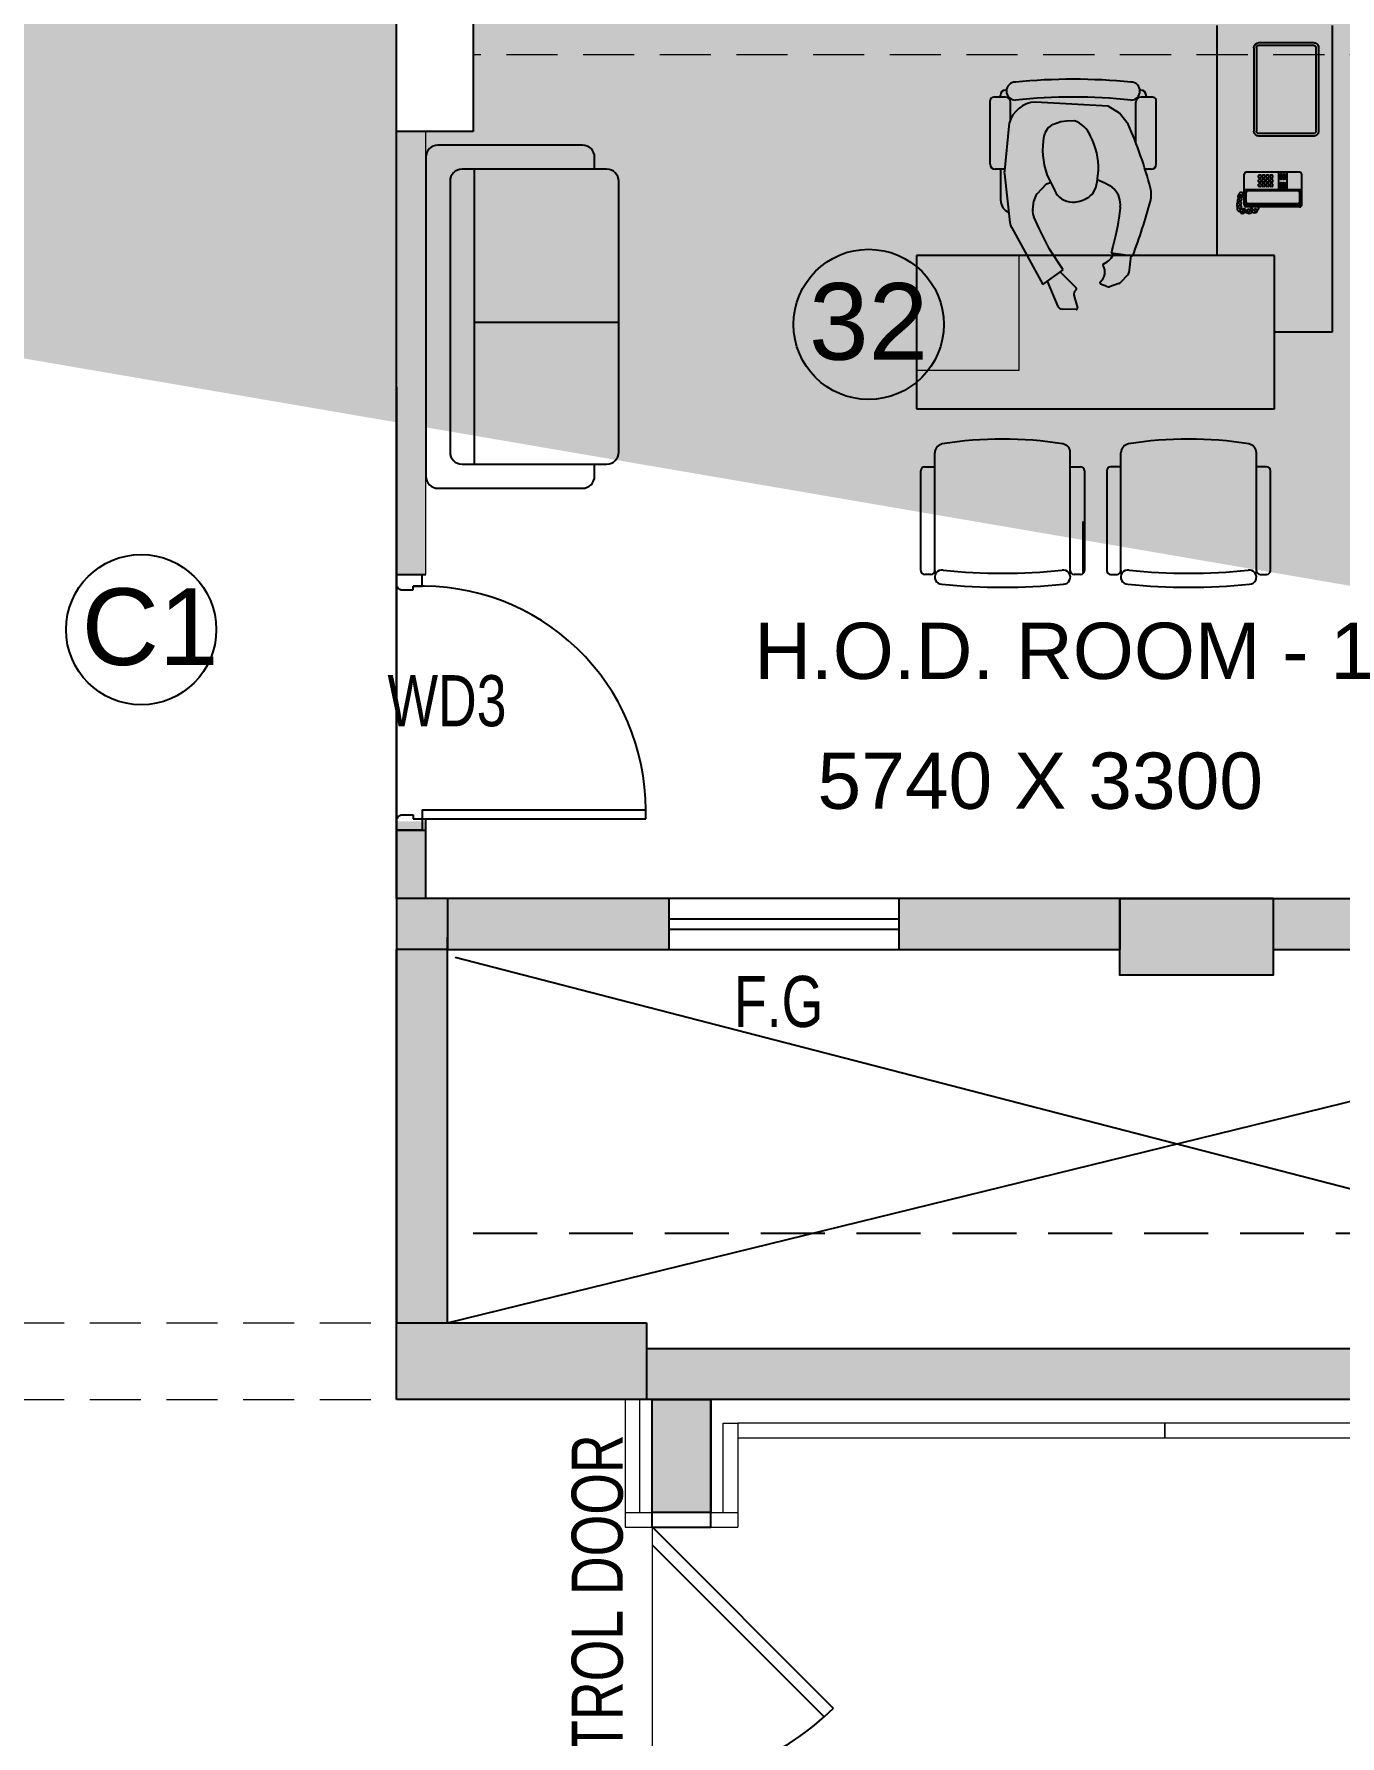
# Model space of a CAD drawing. Extents: x 11034434 to 11724204, y -4674497 to -3911811.
# Drawn here: x 11648006 to 11653115, y -4568539 to -4561881 of the extents above; entities that cross this region are included whole.
import ezdxf

# ---------------------------------------------------------------- set-up
doc = ezdxf.new("R2010")
doc.units = 0
doc.header["$MEASUREMENT"] = 0
for name, pattern in [('CENTER', [0]), ('DASHED', [0.75, 0.5, -0.25]), ('HIDDEN', [0.375, 0.25, -0.125])]:
    doc.linetypes.add(name, pattern=pattern)
doc.layers.get('0').update_dxf_attribs({"color": 251, "linetype": 'CONTINUOUS'})
doc.layers.add('0.0', color=251, linetype='CONTINUOUS', lineweight=0)
doc.layers.add('WALL PANEL', color=7, linetype='CONTINUOUS', lineweight=15)
for name, color, linetype in [('BEAM', 251, 'CONTINUOUS'), ('HATCH', 251, 'CONTINUOUS'), ('HS', 251, 'CONTINUOUS')]:
    doc.layers.add(name, color=color, linetype=linetype)
doc.styles.add('ARIAL', font='arial.ttf', dxfattribs={"width": 0.75})
doc.styles.get("Standard").update_dxf_attribs({"font": 'arial.ttf'})

# ---------------------------------------------------------------- blocks, each defined once
blk = doc.blocks.new('*U178')
at = {"layer": 'HATCH', "color": 251, "ltscale": 500}
blk.add_lwpolyline([(11053324, -3912520.4), (11053924, -3912520.4), (11053924, -3912820.4), (11053324, -3912820.4)], close=True, dxfattribs=at)

msp = doc.modelspace()

# ---------------------------------------------------------------- hatches: boundary and pattern name
at = {"ltscale": 500}
for points in [[(11649624, -4565463), (11649424, -4565463), (11649424, -4566923), (11649624, -4566923)], [(11650402.3, -4567023), (11655454, -4567023), (11655454, -4567223), (11650402.3, -4567223)]]:
    msp.add_hatch(color=256, dxfattribs=at).paths.add_polyline_path(points)
at = {"layer": 'HATCH', "ltscale": 500}
h = msp.add_hatch(color=251, dxfattribs=at)
h.dxf.hatch_style = 1
h.paths.add_polyline_path([(11633364, -4566323), (11633664, -4566323), (11633664, -4567223), (11633364, -4567223)])
h.paths.add_polyline_path([(11676774, -4570188), (11677674, -4570188), (11677674, -4570488), (11676774, -4570488)])
h.paths.add_polyline_path([(11651189, -4576253), (11651489, -4576253), (11651489, -4577153), (11651189, -4577153)])
h.paths.add_polyline_path([(11673574, -4576253), (11674174, -4576253), (11674174, -4576553), (11673574, -4576553)])
h.paths.add_polyline_path([(11629934, -4558133), (11630684, -4558133), (11630684, -4558433), (11629934, -4558433)])
h.paths.add_polyline_path([(11629934, -4561663), (11630834, -4561663), (11630834, -4561963), (11629934, -4561963)])
h.paths.add_polyline_path([(11666915.7, -4576153), (11667744, -4576153), (11667744, -4576453), (11666915.7, -4576453)])
h.paths.add_polyline_path([(11643159, -4575553), (11643459, -4575553), (11643459, -4576453), (11643159, -4576453)])
h.paths.add_polyline_path([(11636989, -4575703), (11637289, -4575703), (11637289, -4576453), (11636989, -4576453)])
h.paths.add_polyline_path([(11636664, -4576478), (11636964, -4576478), (11636964, -4577228), (11636664, -4577228)])
h.paths.add_polyline_path([(11629934, -4547263), (11630684, -4547263), (11630684, -4547563), (11629934, -4547563)])
h.paths.add_polyline_path([(11676774, -4547263), (11677674, -4547263), (11677674, -4547563), (11676774, -4547563)])
h.paths.add_polyline_path([(11629834, -4566323), (11630134, -4566323), (11630134, -4567223), (11629834, -4567223)])
h.paths.add_polyline_path([(11636664, -4575703), (11636964, -4575703), (11636964, -4576453), (11636664, -4576453)])
h.paths.add_polyline_path([(11676674, -4533533), (11676974, -4533533), (11676974, -4532554.7), (11676674, -4532554.7)])
h.paths.add_polyline_path([(11629934, -4554533), (11630684, -4554533), (11630684, -4554833), (11629934, -4554833)])
h.paths.add_polyline_path([(11658389, -4576253), (11658689, -4576253), (11658689, -4577153), (11658389, -4577153)])
h.paths.add_polyline_path([(11676774, -4527303), (11677674, -4527303), (11677674, -4527603), (11676774, -4527603)])
h.paths.add_polyline_path([(11676774, -4543663), (11677674, -4543663), (11677674, -4543963), (11676774, -4543963)])
h.paths.add_polyline_path([(11629934, -4550933), (11630684, -4550933), (11630684, -4551233), (11629934, -4551233)])
h.paths.add_polyline_path([(11661989, -4570223), (11662289, -4570223), (11662289, -4571123), (11661989, -4571123)])
h.paths.add_polyline_path([(11676774, -4550933), (11677674, -4550933), (11677674, -4551233), (11676774, -4551233)])
h.paths.add_polyline_path([(11634979, -4536533), (11635279, -4536533), (11635279, -4537133), (11634979, -4537133)])
h.paths.add_polyline_path([(11629934, -4536533), (11630834, -4536533), (11630834, -4536833), (11629934, -4536833)])
h.paths.add_polyline_path([(11676774, -4536533), (11677574, -4536533), (11677574, -4536833), (11676774, -4536833)])
h.paths.add_polyline_path([(11673574, -4565263), (11674272.9, -4565263), (11674272.9, -4565563), (11673574, -4565563)])
h.paths.add_polyline_path([(11670744, -4576153), (11671572.3, -4576153), (11671572.3, -4576453), (11670744, -4576453)])
h.paths.add_polyline_path([(11676774, -4558133), (11677674, -4558133), (11677674, -4558433), (11676774, -4558433)])
h.paths.add_polyline_path([(11634979, -4532933), (11635279, -4532933), (11635279, -4533533), (11634979, -4533533)])
h.paths.add_polyline_path([(11635304, -4532933), (11635604, -4532933), (11635604, -4533533), (11635304, -4533533)])
h.paths.add_polyline_path([(11631314, -4532633), (11631614, -4532633), (11631614, -4533533), (11631314, -4533533)])
h.paths.add_polyline_path([(11676774, -4576153), (11677674, -4576153), (11677674, -4576453), (11676774, -4576453)])
h.paths.add_polyline_path([(11649424, -4525003), (11649724, -4525003), (11649724, -4525903), (11649424, -4525903)])
h.paths.add_polyline_path([(11655454, -4525003), (11655754, -4525003), (11655754, -4525903), (11655454, -4525903)])
h.paths.add_polyline_path([(11633364, -4575703), (11633664, -4575703), (11633664, -4576453), (11633364, -4576453)])
h.paths.add_polyline_path([(11635304, -4536533), (11635604, -4536533), (11635604, -4537133), (11635304, -4537133)])
h.paths.add_polyline_path([(11646124, -4525003), (11646424, -4525003), (11646424, -4525903), (11646124, -4525903)])
h.paths.add_polyline_path([(11631314, -4526753), (11631614, -4526753), (11631614, -4527503), (11631314, -4527503)])
h.paths.add_polyline_path([(11634979, -4540133), (11635279, -4540133), (11635279, -4540733), (11634979, -4540733)])
h.paths.add_polyline_path([(11635304, -4540733), (11635604, -4540733), (11635604, -4540133), (11635304, -4540133)])
h.paths.add_polyline_path([(11633364, -4561213), (11633664, -4561213), (11633664, -4561963), (11633364, -4561963)])
h.paths.add_polyline_path([(11634979, -4526753), (11635279, -4526753), (11635279, -4527503), (11634979, -4527503)])
h.paths.add_polyline_path([(11632914, -4576478), (11633664, -4576478), (11633664, -4576778), (11632914, -4576778)])
h.paths.add_polyline_path([(11661989, -4576253), (11662289, -4576253), (11662289, -4577153), (11661989, -4577153)])
h.paths.add_polyline_path([(11633364, -4570223), (11633664, -4570223), (11633664, -4570973), (11633364, -4570973)])
h.paths.add_polyline_path([(11654789, -4576253), (11655089, -4576253), (11655089, -4577153), (11654789, -4577153)])
h.paths.add_polyline_path([(11676774, -4540133), (11677674, -4540133), (11677674, -4540433), (11676774, -4540433)])
h.paths.add_polyline_path([(11629934, -4543663), (11630684, -4543663), (11630684, -4543963), (11629934, -4543963)])
h.paths.add_polyline_path([(11670744, -4576478), (11671344, -4576478), (11671344, -4576778), (11670744, -4576778)])
h.paths.add_polyline_path([(11629659, -4576478), (11630409, -4576478), (11630409, -4576778), (11629659, -4576778)])
h.paths.add_polyline_path([(11667144, -4576478), (11667744, -4576478), (11667744, -4576778), (11667144, -4576778)])
h.paths.add_polyline_path([(11630834, -4540133), (11629934, -4540133), (11629934, -4540433), (11630834, -4540433)])
h.paths.add_polyline_path([(11643159, -4570223), (11643459, -4570223), (11643459, -4571123), (11643159, -4571123)])
h.paths.add_polyline_path([(11647589, -4576253), (11647889, -4576253), (11647889, -4577153), (11647589, -4577153)])
h.paths.add_polyline_path([(11667444, -4570223), (11667744, -4570223), (11667744, -4571123), (11667444, -4571123)])
h.paths.add_polyline_path([(11676774, -4561663), (11677674, -4561663), (11677674, -4561963), (11676774, -4561963)])
h.paths.add_polyline_path([(11676774, -4566923), (11677752.3, -4566923), (11677752.3, -4567223), (11676774, -4567223)])
h.paths.add_polyline_path([(11637734, -4526603), (11638034, -4526603), (11638034, -4527503), (11637734, -4527503)])
edge = h.paths.add_edge_path()
edge.add_line((11658239, -4526603), (11658239, -4527503))
edge.add_line((11670744, -4567223), (11671722.3, -4567223))
edge.add_line((11636664, -4561213), (11636664, -4561963))
edge.add_line((11658539, -4533533), (11658539, -4532633))
edge.add_line((11636964, -4570973), (11636964, -4570223))
edge.add_line((11636989, -4570223), (11636989, -4570973))
h.paths.add_polyline_path([(11655454, -4566923), (11656354, -4566923), (11656354, -4567223), (11655454, -4567223)], flags=17)
h.paths.add_polyline_path([(11640094, -4566323), (11640394, -4566323), (11640394, -4567223), (11640094, -4567223)], flags=17)
h.paths.add_polyline_path([(11636989, -4566473), (11637289, -4566473), (11637289, -4567223), (11636989, -4567223)], flags=17)
h.paths.add_polyline_path([(11636989, -4570223), (11637289, -4570223), (11637289, -4570973), (11636989, -4570973)], flags=17)
h.paths.add_polyline_path([(11645445.7, -4566923), (11646424, -4566923), (11646424, -4567223), (11645445.7, -4567223)], flags=17)
h.paths.add_polyline_path([(11647249.9, -4570223), (11648228.1, -4570223), (11648228.1, -4570523), (11647249.9, -4570523)], flags=17)
h.paths.add_polyline_path([(11660814, -4566923), (11661714, -4566923), (11661714, -4567223), (11660814, -4567223)], flags=17)
h.paths.add_polyline_path([(11649424, -4566923), (11650402.3, -4566923), (11650402.3, -4567223), (11649424, -4567223)], flags=17)
h.paths.add_polyline_path([(11666844, -4566923), (11667744, -4566923), (11667744, -4567223), (11666844, -4567223)], flags=17)
h.paths.add_polyline_path([(11636664, -4566473), (11636964, -4566473), (11636964, -4567223), (11636664, -4567223)], flags=17)
h.paths.add_polyline_path([(11636664, -4570223), (11636964, -4570223), (11636964, -4570973), (11636664, -4570973)], flags=17)
h.paths.add_polyline_path([(11660814, -4540133), (11661714, -4540133), (11661714, -4540433), (11660814, -4540433)], flags=17)
h.paths.add_polyline_path([(11655454, -4532933), (11655754, -4532933), (11655754, -4533533), (11655454, -4533533)], flags=16)
h.paths.add_polyline_path([(11655454, -4547263), (11656354, -4547263), (11656354, -4547563), (11655454, -4547563)], flags=17)
h.paths.add_polyline_path([(11652224, -4531073), (11652824, -4531073), (11652824, -4531373), (11652224, -4531373)], flags=17)
h.paths.add_polyline_path([(11652224, -4533233), (11652824, -4533233), (11652824, -4533533), (11652224, -4533533)], flags=16)
h.paths.add_polyline_path([(11660814, -4561663), (11661714, -4561663), (11661714, -4561963), (11660814, -4561963)], flags=17)
h.paths.add_polyline_path([(11636664, -4561213), (11636964, -4561213), (11636964, -4561963), (11636664, -4561963)], flags=17)
h.paths.add_polyline_path([(11646424, -4551233), (11645524, -4551233), (11645524, -4550933), (11646424, -4550933)], flags=17)
h.paths.add_polyline_path([(11639494, -4558133), (11640394, -4558133), (11640394, -4558433), (11639494, -4558433)], flags=17)
h.paths.add_polyline_path([(11646124, -4561363), (11646424, -4561363), (11646424, -4562263), (11646124, -4562263)], flags=17)
h.paths.add_polyline_path([(11639494, -4561663), (11640394, -4561663), (11640394, -4561963), (11639494, -4561963)], flags=17)
h.paths.add_polyline_path([(11655454, -4558133), (11656354, -4558133), (11656354, -4558433), (11655454, -4558433)], flags=17)
h.paths.add_polyline_path([(11636989, -4561213), (11637289, -4561213), (11637289, -4561963), (11636989, -4561963)], flags=17)
h.paths.add_polyline_path([(11639494, -4554533), (11640394, -4554533), (11640394, -4554833), (11639494, -4554833)], flags=17)
h.paths.add_polyline_path([(11660814, -4543663), (11661714, -4543663), (11661714, -4543963), (11660814, -4543963)], flags=17)
h.paths.add_polyline_path([(11660814, -4554533), (11661714, -4554533), (11661714, -4554833), (11660814, -4554833)], flags=17)
h.paths.add_polyline_path([(11660814, -4550933), (11661714, -4550933), (11661714, -4551233), (11660814, -4551233)], flags=17)
h.paths.add_polyline_path([(11664314, -4565263), (11664914, -4565263), (11664914, -4565563), (11664314, -4565563)], flags=17)
h.paths.add_polyline_path([(11670744, -4547263), (11671644, -4547263), (11671644, -4547563), (11670744, -4547563)], flags=17)
h.paths.add_polyline_path([(11666844, -4547263), (11667744, -4547263), (11667744, -4547563), (11666844, -4547563)], flags=17)
h.paths.add_polyline_path([(11649424, -4554233), (11649724, -4554233), (11649724, -4555133), (11649424, -4555133)], flags=17)
h.paths.add_polyline_path([(11655454, -4554533), (11656354, -4554533), (11656354, -4554833), (11655454, -4554833)], flags=17)
h.paths.add_polyline_path([(11670744, -4566923), (11671722.3, -4566923), (11671722.3, -4567223), (11670744, -4567223)], flags=17)
h.paths.add_polyline_path([(11646124, -4554233), (11646424, -4554233), (11646424, -4555133), (11646124, -4555133)], flags=17)
h.paths.add_polyline_path([(11667444, -4554233), (11667744, -4554233), (11667744, -4555133), (11667444, -4555133)], flags=17)
h.paths.add_polyline_path([(11649424, -4547263), (11650324, -4547263), (11650324, -4547563), (11649424, -4547563)], flags=17)
h.paths.add_polyline_path([(11662541.5, -4533233), (11663441.5, -4533233), (11663441.5, -4533533), (11662541.5, -4533533)], flags=17)
h.paths.add_polyline_path([(11666844, -4533233), (11667744, -4533233), (11667744, -4533533), (11666844, -4533533)], flags=17)
h.paths.add_polyline_path([(11670744, -4533233), (11671644, -4533233), (11671644, -4533533), (11670744, -4533533)], flags=17)
h.paths.add_polyline_path([(11655454, -4550933), (11656354, -4550933), (11656354, -4551233), (11655454, -4551233)], flags=17)
h.paths.add_polyline_path([(11649424, -4550933), (11650324, -4550933), (11650324, -4551233), (11649424, -4551233)], flags=17)
h.paths.add_polyline_path([(11642994, -4565263), (11643594, -4565263), (11643594, -4565563), (11642994, -4565563)], flags=17)
h.paths.add_polyline_path([(11655454, -4540133), (11656354, -4540133), (11656354, -4540433), (11655454, -4540433)], flags=17)
h.paths.add_polyline_path([(11639494, -4550933), (11640394, -4550933), (11640394, -4551233), (11639494, -4551233)], flags=17)
h.paths.add_polyline_path([(11670744, -4550933), (11671644, -4550933), (11671644, -4551233), (11670744, -4551233)], flags=17)
h.paths.add_polyline_path([(11666844, -4550933), (11667744, -4550933), (11667744, -4551233), (11666844, -4551233)], flags=17)
h.paths.add_polyline_path([(11670744, -4554233), (11671044, -4554233), (11671044, -4555133), (11670744, -4555133)], flags=17)
h.paths.add_polyline_path([(11649424, -4557833), (11649724, -4557833), (11649724, -4558733), (11649424, -4558733)], flags=17)
h.paths.add_polyline_path([(11670744, -4561363), (11671044, -4561363), (11671044, -4562263), (11670744, -4562263)], flags=17)
h.paths.add_polyline_path([(11655454, -4543663), (11656354, -4543663), (11656354, -4543963), (11655454, -4543963)], flags=17)
h.paths.add_polyline_path([(11667444, -4543363), (11667744, -4543363), (11667744, -4544263), (11667444, -4544263)], flags=17)
h.paths.add_polyline_path([(11670744, -4543363), (11671044, -4543363), (11671044, -4544263), (11670744, -4544263)], flags=17)
h.paths.add_polyline_path([(11645524, -4547263), (11646424, -4547263), (11646424, -4547563), (11645524, -4547563)], flags=17)
h.paths.add_polyline_path([(11660618.7, -4547262.8), (11661714, -4547263), (11661714, -4547563), (11660618.7, -4547562.8)], flags=17)
h.paths.add_polyline_path([(11639494, -4547263), (11640394, -4547263), (11640394, -4547563), (11639494, -4547563)], flags=17)
h.paths.add_polyline_path([(11654449.9, -4570223), (11655428.1, -4570223), (11655428.1, -4570523), (11654449.9, -4570523)], flags=17)
h.paths.add_polyline_path([(11646124, -4557833), (11646424, -4557833), (11646424, -4558733), (11646124, -4558733)], flags=17)
h.paths.add_polyline_path([(11641979, -4527503), (11642279, -4527503), (11642279, -4526703), (11641979, -4526703)], flags=17)
h.paths.add_polyline_path([(11670744, -4539833), (11671044, -4539833), (11671044, -4540733), (11670744, -4540733)], flags=17)
h.paths.add_polyline_path([(11646124, -4530473), (11646424, -4530473), (11646424, -4531373), (11646124, -4531373)], flags=17)
h.paths.add_polyline_path([(11660814, -4536533), (11661714, -4536533), (11661714, -4536833), (11660814, -4536833)], flags=17)
h.paths.add_polyline_path([(11655454, -4530473), (11655754, -4530473), (11655754, -4531373), (11655454, -4531373)], flags=17)
h.paths.add_polyline_path([(11641979, -4532633), (11642279, -4532633), (11642279, -4533533), (11641979, -4533533)], flags=17)
h.paths.add_polyline_path([(11658239, -4532633), (11658539, -4532633), (11658539, -4533533), (11658239, -4533533)], flags=16)
h.paths.add_polyline_path([(11639494, -4536533), (11640394, -4536533), (11640394, -4536833), (11639494, -4536833)], flags=17)
h.paths.add_polyline_path([(11649424, -4536533), (11650069, -4536533), (11650069, -4536833), (11649424, -4536833)], flags=17)
h.paths.add_polyline_path([(11637734, -4532633), (11638034, -4532633), (11638034, -4533533), (11637734, -4533533)], flags=17)
h.paths.add_polyline_path([(11667444, -4526603), (11667744, -4526603), (11667744, -4527503), (11667444, -4527503)], flags=17)
h.paths.add_polyline_path([(11646124, -4532633), (11646424, -4532633), (11646424, -4533533), (11646124, -4533533)], flags=17)
h.paths.add_polyline_path([(11662841.5, -4526603), (11663141.5, -4526603), (11663141.5, -4527503), (11662841.5, -4527503)], flags=17)
h.paths.add_polyline_path([(11670744, -4536533), (11671644, -4536533), (11671644, -4536833), (11670744, -4536833)], flags=17)
h.paths.add_polyline_path([(11646124, -4543363), (11646424, -4543363), (11646424, -4544263), (11646124, -4544263)], flags=17)
h.paths.add_polyline_path([(11639494, -4540133), (11640394, -4540133), (11640394, -4540433), (11639494, -4540433)], flags=17)
h.paths.add_polyline_path([(11658239, -4526603), (11658539, -4526603), (11658539, -4527503), (11658239, -4527503)], flags=17)
h.paths.add_polyline_path([(11666844, -4536533), (11667744, -4536533), (11667744, -4536833), (11666844, -4536833)], flags=17)
h.paths.add_polyline_path([(11670744, -4526603), (11671044, -4526603), (11671044, -4527503), (11670744, -4527503)], flags=17)
h.paths.add_polyline_path([(11658049.9, -4570223), (11659028.1, -4570223), (11659028.1, -4570523), (11658049.9, -4570523)], flags=17)
h.paths.add_polyline_path([(11655454, -4536533), (11656354, -4536533), (11656354, -4536833), (11655454, -4536833)], flags=17)
h.paths.add_polyline_path([(11655454, -4561663), (11656354, -4561663), (11656354, -4561963), (11655454, -4561963)], flags=17)
h.paths.add_polyline_path([(11649424, -4539833), (11649724, -4539833), (11649724, -4540733), (11649424, -4540733)], flags=17)
h.paths.add_polyline_path([(11660814, -4558133), (11661714, -4558133), (11661714, -4558433), (11660814, -4558433)], flags=17)
h.paths.add_polyline_path([(11646124, -4540733), (11646424, -4540733), (11646424, -4539835.4), (11646124, -4539835.4)], flags=17)
h.paths.add_polyline_path([(11667444, -4557833), (11667744, -4557833), (11667744, -4558733), (11667444, -4558733)], flags=17)
h.paths.add_polyline_path([(11649424, -4561363), (11649724, -4561363), (11649724, -4562263), (11649424, -4562263)], flags=17)
h.paths.add_polyline_path([(11670744, -4557833), (11671044, -4557833), (11671044, -4558733), (11670744, -4558733)], flags=17)
h.paths.add_polyline_path([(11645445.7, -4536533), (11646424, -4536533), (11646424, -4536833), (11645445.7, -4536833)], flags=17)
h.paths.add_polyline_path([(11667444, -4561363), (11667744, -4561363), (11667744, -4562263), (11667444, -4562263)], flags=17)
h.paths.add_polyline_path([(11649424, -4543363), (11649724, -4543363), (11649724, -4544263), (11649424, -4544263)], flags=17)
h.paths.add_polyline_path([(11639494, -4543663), (11640394, -4543663), (11640394, -4543963), (11639494, -4543963)], flags=17)
h.paths.add_polyline_path([(11667444, -4539833), (11667744, -4539833), (11667744, -4540733), (11667444, -4540733)], flags=17)
h.paths.add_polyline_path([(11671044, -4570280.2), (11670744, -4570280.2), (11670744, -4571201.3), (11671044, -4571201.3)])
h = msp.add_hatch(color=251, dxfattribs=at)
h.dxf.hatch_style = 1
h.paths.add_polyline_path([(11652254, -4565263), (11652854, -4565263), (11652854, -4565563), (11652254, -4565563)])
at = {"layer": 'HS', "lineweight": -3, "ltscale": 500}
h = msp.add_hatch(color=256, dxfattribs=at)
h.dxf.hatch_style = 1
h.paths.add_polyline_path([(11649424, -4561996.1), (11649424, -4563694.1), (11649539, -4563703.9), (11649424, -4563694.1)])
h.paths.add_polyline_path([(11649424, -4563996.1), (11649424, -4562263), (11649539, -4562263), (11649539, -4563996.1)])
h = msp.add_hatch(color=256, dxfattribs=at)
h.dxf.hatch_style = 1
h.paths.add_polyline_path([(11649424, -4563263), (11649424, -4564960.9), (11649539, -4564970.8), (11649424, -4564960.9)])
h.paths.add_polyline_path([(11649424, -4565263), (11649424, -4564960.9), (11649539, -4564960.9), (11649539, -4565263)])
h = msp.add_hatch(color=256, dxfattribs=at)
h.dxf.hatch_style = 1
h.paths.add_polyline_path([(11649424, -4565463), (11649624, -4565463), (11649624, -4565263), (11649424, -4565263)])
h = msp.add_hatch(color=256, dxfattribs=at)
h.dxf.hatch_style = 1
h.paths.add_polyline_path([(11651389, -4565463), (11652254, -4565463), (11652254, -4565263), (11651389, -4565263)])
h.paths.add_polyline_path([(11650489, -4565263), (11649624, -4565263), (11649624, -4565463), (11650489, -4565463)])
h = msp.add_hatch(color=256, dxfattribs=at)
h.dxf.hatch_style = 1
h.paths.add_polyline_path([(11653754, -4565463.1), (11653754, -4565263.1), (11652854, -4565263.1), (11652854, -4565463.1)])
at = {"layer": 'HS', "linetype": 'CENTER', "ltscale": 500, "true_color": 0x636466}
h = msp.add_hatch(dxfattribs=at)
h.set_pattern_fill('ANSI31', color=251, scale=10)
h.set_pattern_definition([(45, (11649584.3326, -4576357.0299), (-0.88388348, 0.88388348), [])])
h.paths.add_polyline_path([(11651189, -4576253), (11650503, -4576253, -0.135626), (11650476.5, -4576253), (11649058, -4576253), (11649058, -4576453), (11651189, -4576453)])
h.paths.add_polyline_path([(11648158, -4576253), (11647889, -4576253), (11647889, -4576453), (11648158, -4576453)])
h.paths.add_polyline_path([(11651758, -4576253), (11651489, -4576253), (11651489, -4576453), (11651758, -4576453)])
h.paths.add_polyline_path([(11654789, -4576253), (11654734.8, -4576253), (11654734.8, -4576353.3), (11653786.7, -4576352.7), (11653786.8, -4576253), (11653703.4, -4576253), (11653703.4, -4576353), (11652755.3, -4576353), (11652755.4, -4576253), (11652658, -4576253), (11652658, -4576453), (11654789, -4576453)])
h.paths.add_polyline_path([(11655358, -4576253), (11655089, -4576253), (11655089, -4576453), (11655358, -4576453)])
h.paths.add_polyline_path([(11658389, -4576253), (11657739, -4576253, -0.135626), (11657712.5, -4576253), (11657300.1, -4576253, -0.135626), (11657273.5, -4576253), (11656258, -4576253), (11656258, -4576453), (11658389, -4576453)])
h.paths.add_polyline_path([(11660873.5, -4576253), (11659930, -4576253, -0.135626), (11659903.5, -4576253), (11658689, -4576253), (11658689, -4576453), (11660873.5, -4576453)])
h.paths.add_polyline_path([(11661989, -4576253), (11661773.5, -4576253), (11661773.5, -4576453), (11661989, -4576453)])
h.paths.add_polyline_path([(11637679.9, -4567158), (11637664.9, -4567158), (11637664.9, -4567123), (11637619.9, -4567123), (11637289, -4567123), (11637289, -4567223), (11637619.9, -4567223), (11637664.9, -4567223), (11637664.9, -4567220.5, 0.414214), (11637677.4, -4567208)])
h = msp.add_hatch(color=251, dxfattribs=at)
h.dxf.hatch_style = 1
h.paths.add_polyline_path([(11650654, -4567223), (11650424, -4567223), (11650424, -4567665.8), (11650654, -4567665.8)])
h.paths.add_polyline_path([(11650424, -4570223), (11650654, -4570223), (11650654, -4569780.2), (11650424, -4569780.2)])

# ---------------------------------------------------------------- linework, layer by layer
at = {"lineweight": 25, "ltscale": 500}
for p, q in [((11649424, -4565263), (11649424, -4561363)), ((11649724, -4561363), (11649724, -4562263)), ((11649724, -4562263), (11649424, -4562263)), ((11650489, -4565263), (11650489, -4565463)), ((11652854, -4565263), (11650939, -4565263)), ((11651389, -4565263), (11651389, -4565463)), ((11652254, -4565563), (11652254, -4565263)), ((11652854, -4565263), (11652854, -4565563)), ((11649624, -4566923), (11649624, -4565414.7)), ((11649624, -4565463), (11649424, -4565463)), ((11649424, -4567223), (11649424, -4565463)), ((11652854, -4565563), (11652254, -4565563)), ((11650189, -4565631.4), (11650189, -4565632.1)), ((11649424, -4566923), (11650402.3, -4566923)), ((11650402.3, -4566923), (11650402.3, -4567223)), ((11650402.3, -4567023), (11655454, -4567023)), ((11655454, -4567223), (11649424, -4567223))]:
    msp.add_line(p, q, dxfattribs=at)
at = {"lineweight": 25}
for p, q in [((11652633.9, -4562748), (11652633.9, -4561848)), ((11653083.9, -4561848), (11653083.9, -4563048)), ((11652778.1, -4561934.9), (11652778.1, -4562260.9)), ((11652788.1, -4561934.9), (11652788.1, -4562260.9)), ((11652798.1, -4561914.9), (11653011.1, -4561914.9)), ((11652798.1, -4561924.9), (11653011.1, -4561924.9)), ((11653021.1, -4561934.9), (11653021.1, -4562260.9)), ((11653031.1, -4561934.9), (11653031.1, -4562260.9)), ((11651746.3, -4562390.6), (11651746.3, -4562142)), ((11651806.4, -4562128.4), (11651759.9, -4562128.4)), ((11651786.3, -4562128.4), (11651786.3, -4562121)), ((11651810.2, -4562100.5), (11651806.8, -4562100.5)), ((11651826.3, -4562215.7), (11651826.3, -4562148.3)), ((11652207.5, -4562163.1), (11651923.3, -4562147.6)), ((11652252.2, -4562191.2), (11652207.5, -4562163.1)), ((11652316.3, -4562306), (11652316.3, -4562148.3)), ((11652335.7, -4562100.5), (11652332.3, -4562100.5)), ((11652382.6, -4562128.4), (11652336.1, -4562128.4)), ((11652356.3, -4562128.4), (11652356.3, -4562121)), ((11652396.3, -4562390.6), (11652396.3, -4562142)), ((11651821.4, -4562230), (11651820, -4562241.3)), ((11652023.1, -4562225.3), (11651993.6, -4562234.7)), ((11652044.8, -4562221.7), (11652023.1, -4562225.3)), ((11652075.8, -4562221), (11652044.8, -4562221.7)), ((11652286.2, -4562234.5), (11652252.2, -4562191.2)), ((11651820, -4562241.3), (11651801.9, -4562417)), ((11653011.1, -4562270.9), (11652798.1, -4562270.9)), ((11653011.1, -4562280.9), (11652798.1, -4562280.9)), ((11651802.6, -4562410.6), (11651766.3, -4562410.6)), ((11651788.1, -4562533.3), (11651788.1, -4562410.6)), ((11651802, -4562427.9), (11651824, -4562619)), ((11651968.5, -4562430.3), (11651997.6, -4562492.4)), ((11652164.4, -4562459.8), (11652170.1, -4562414.4)), ((11652376.3, -4562410.6), (11652352.7, -4562410.6)), ((11652740.3, -4562548.1), (11652740.3, -4562429.4)), ((11652957.3, -4562422.4), (11652748.3, -4562422.4)), ((11652875.3, -4562490.4), (11652875.3, -4562422.4)), ((11652882.3, -4562447.4), (11652882.3, -4562431.4)), ((11652884.3, -4562429.4), (11652887.3, -4562429.4)), ((11652889.3, -4562431.4), (11652889.3, -4562447.4)), ((11652893.8, -4562447.4), (11652893.8, -4562431.4)), ((11652895.8, -4562429.4), (11652898.8, -4562429.4)), ((11652900.8, -4562431.4), (11652900.8, -4562447.4)), ((11652907.8, -4562490.4), (11652907.8, -4562422.4)), ((11652965.3, -4562550.4), (11652965.3, -4562429.4)), ((11651930.4, -4562506.8), (11651966.3, -4562467.8)), ((11651966.3, -4562467.8), (11651983, -4562462.4)), ((11652149.2, -4562502.4), (11652159.3, -4562482.9)), ((11652159.3, -4562482.9), (11652164.4, -4562459.8)), ((11652165.6, -4562450), (11652195.6, -4562463.5)), ((11652195.6, -4562463.5), (11652215.1, -4562473.6)), ((11652215.1, -4562473.6), (11652231, -4562488.7)), ((11652965.3, -4562490.4), (11652740.3, -4562490.4)), ((11652743.3, -4562550.4), (11652743.3, -4562490.4)), ((11652753.3, -4562495.5), (11652753.3, -4562490.4)), ((11652950.8, -4562495.4), (11652754.8, -4562495.4)), ((11652796.3, -4562442.4), (11652796.3, -4562434.4)), ((11652796.3, -4562459.4), (11652796.3, -4562451.4)), ((11652796.3, -4562476.4), (11652796.3, -4562468.4)), ((11652798.3, -4562432.4), (11652804.3, -4562432.4)), ((11652804.3, -4562444.4), (11652798.3, -4562444.4)), ((11652798.3, -4562449.4), (11652804.3, -4562449.4)), ((11652804.3, -4562461.4), (11652798.3, -4562461.4)), ((11652798.3, -4562466.4), (11652804.3, -4562466.4)), ((11652804.3, -4562478.4), (11652798.3, -4562478.4)), ((11652806.3, -4562434.4), (11652806.3, -4562442.4)), ((11652806.3, -4562451.4), (11652806.3, -4562459.4)), ((11652806.3, -4562468.4), (11652806.3, -4562476.4)), ((11652811.3, -4562442.4), (11652811.3, -4562434.4)), ((11652811.3, -4562459.4), (11652811.3, -4562451.4)), ((11652811.3, -4562476.4), (11652811.3, -4562468.4)), ((11652813.3, -4562432.4), (11652819.3, -4562432.4)), ((11652819.3, -4562444.4), (11652813.3, -4562444.4)), ((11652813.3, -4562449.4), (11652819.3, -4562449.4)), ((11652819.3, -4562461.4), (11652813.3, -4562461.4)), ((11652813.3, -4562466.4), (11652819.3, -4562466.4)), ((11652819.3, -4562478.4), (11652813.3, -4562478.4)), ((11652821.3, -4562434.4), (11652821.3, -4562442.4)), ((11652821.3, -4562451.4), (11652821.3, -4562459.4)), ((11652821.3, -4562468.4), (11652821.3, -4562476.4)), ((11652826.3, -4562442.4), (11652826.3, -4562434.4)), ((11652826.3, -4562459.4), (11652826.3, -4562451.4)), ((11652826.3, -4562476.4), (11652826.3, -4562468.4)), ((11652828.3, -4562432.4), (11652834.3, -4562432.4)), ((11652834.3, -4562444.4), (11652828.3, -4562444.4)), ((11652828.3, -4562449.4), (11652834.3, -4562449.4)), ((11652834.3, -4562461.4), (11652828.3, -4562461.4)), ((11652828.3, -4562466.4), (11652834.3, -4562466.4)), ((11652834.3, -4562478.4), (11652828.3, -4562478.4)), ((11652836.3, -4562434.4), (11652836.3, -4562442.4)), ((11652836.3, -4562451.4), (11652836.3, -4562459.4)), ((11652836.3, -4562468.4), (11652836.3, -4562476.4)), ((11652841.3, -4562442.4), (11652841.3, -4562434.4)), ((11652841.3, -4562459.4), (11652841.3, -4562451.4)), ((11652841.3, -4562476.4), (11652841.3, -4562468.4)), ((11652843.3, -4562432.4), (11652849.3, -4562432.4)), ((11652849.3, -4562444.4), (11652843.3, -4562444.4)), ((11652843.3, -4562449.4), (11652849.3, -4562449.4)), ((11652849.3, -4562461.4), (11652843.3, -4562461.4)), ((11652843.3, -4562466.4), (11652849.3, -4562466.4)), ((11652849.3, -4562478.4), (11652843.3, -4562478.4)), ((11652851.3, -4562434.4), (11652851.3, -4562442.4)), ((11652851.3, -4562451.4), (11652851.3, -4562459.4)), ((11652851.3, -4562468.4), (11652851.3, -4562476.4)), ((11652882.3, -4562481.4), (11652882.3, -4562465.4)), ((11652887.3, -4562449.4), (11652884.3, -4562449.4)), ((11652884.3, -4562463.4), (11652887.3, -4562463.4)), ((11652887.3, -4562483.4), (11652884.3, -4562483.4)), ((11652889.3, -4562465.4), (11652889.3, -4562481.4)), ((11652893.8, -4562481.4), (11652893.8, -4562465.4)), ((11652898.8, -4562449.4), (11652895.8, -4562449.4)), ((11652895.8, -4562463.4), (11652898.8, -4562463.4)), ((11652898.8, -4562483.4), (11652895.8, -4562483.4)), ((11652900.8, -4562465.4), (11652900.8, -4562481.4)), ((11652952.3, -4562495.5), (11652952.3, -4562490.4)), ((11652962.3, -4562550.4), (11652962.3, -4562490.4)), ((11651912.9, -4562569), (11651917.7, -4562533.9)), ((11652254.5, -4562561.3), (11652250.9, -4562593.1)), ((11652254.8, -4562559), (11652254.5, -4562561.3)), ((11652965.3, -4562550.4), (11652740.3, -4562550.4)), ((11652747.8, -4562538.4), (11652747.8, -4562502.4)), ((11652957.3, -4562557.4), (11652748.3, -4562557.4)), ((11652753.3, -4562550.4), (11652753.3, -4562545.2)), ((11652950.8, -4562545.4), (11652754.8, -4562545.4)), ((11652952.3, -4562550.4), (11652952.3, -4562545.2)), ((11652957.8, -4562538.4), (11652957.8, -4562502.4)), ((11651939.2, -4562645.3), (11651916.9, -4562596.4)), ((11652250.9, -4562593.1), (11652244.4, -4562634.2)), ((11651829.9, -4562637.4), (11651953, -4562861.1)), ((11651978.9, -4562723.2), (11651939.2, -4562645.3)), ((11652237.2, -4562671), (11652226.4, -4562712.9)), ((11652244.4, -4562634.2), (11652237.2, -4562671)), ((11652858.9, -4562748), (11651458.9, -4562748)), ((11651458.9, -4562748), (11651458.9, -4563348)), ((11652032.4, -4562803.3), (11651978.9, -4562723.2)), ((11652226.4, -4562712.9), (11652220, -4562737.6)), ((11652220, -4562737.6), (11652304.2, -4562748.9)), ((11652297.3, -4562748.1), (11652289.2, -4562815.1)), ((11652858.9, -4563348), (11652858.9, -4562748)), ((11651953, -4562861.1), (11652032.4, -4562803.3)), ((11652020.8, -4562812.1), (11652082.4, -4562874.8)), ((11652285, -4562823.9), (11652255, -4562854.1)), ((11652012.5, -4562947.1), (11651971.1, -4562848.2)), ((11652081.9, -4562883.3), (11652080.2, -4562884.7)), ((11652203, -4562869.5), (11652178.7, -4562859.4)), ((11652249.2, -4562857.8), (11652213.5, -4562869.8)), ((11652082.7, -4562959.7), (11652027.9, -4562957.7)), ((11652074.3, -4562903), (11652088.5, -4562952.3)), ((11653083.9, -4563048), (11652858.9, -4563048)), ((11649424, -4563263), (11649424, -4566923)), ((11651458.9, -4563348), (11652858.9, -4563348)), ((11651529.9, -4563980.3), (11651529.9, -4563519.6)), ((11652059.9, -4563980.3), (11652059.9, -4563519.6)), ((11652257.8, -4563980.3), (11652257.8, -4563519.6)), ((11652787.8, -4563980.3), (11652787.8, -4563519.6)), ((11651474.9, -4563980.3), (11651474.9, -4563589.7)), ((11651489.9, -4563574.7), (11651529.9, -4563574.7)), ((11652059.9, -4563574.7), (11652099.9, -4563574.7)), ((11652114.9, -4563589.7), (11652114.9, -4563980.3)), ((11652202.8, -4563589.7), (11652202.8, -4563980.3)), ((11652257.8, -4563574.7), (11652217.8, -4563574.7)), ((11652827.8, -4563574.7), (11652787.8, -4563574.7)), ((11652842.8, -4563980.3), (11652842.8, -4563589.7)), ((11652108.6, -4563787.9), (11652108.6, -4563987.9)), ((11649424, -4563996.1), (11649539, -4563996.1)), ((11649524, -4564041.1), (11649524, -4563996.1)), ((11651514.9, -4563995.3), (11651489.9, -4563995.3)), ((11652099.9, -4563995.3), (11652074.9, -4563995.3)), ((11652217.8, -4563995.3), (11652242.8, -4563995.3)), ((11652802.8, -4563995.3), (11652827.8, -4563995.3)), ((11649424, -4564041.1), (11649426.5, -4564041.1)), ((11649439, -4564056.1), (11649439, -4564053.6)), ((11649439, -4564056.1), (11649489, -4564056.1)), ((11649489, -4564056.1), (11649489, -4564041.1)), ((11649489, -4564041.1), (11649524, -4564041.1)), ((11649424, -4564951.1), (11649426.5, -4564951.1)), ((11649439, -4564936.1), (11649439, -4564938.6)), ((11649439, -4564936.1), (11649489, -4564936.1)), ((11649489, -4564936.1), (11649489, -4564951.1)), ((11649489, -4564951.1), (11650399, -4564951.1)), ((11649524, -4564916.1), (11650399, -4564916.1)), ((11649524, -4564916.1), (11649524, -4564996.1)), ((11649539, -4565263), (11649539, -4564951.1)), ((11650399, -4564951.1), (11650399, -4564916.1)), ((11649424, -4564996.1), (11649539, -4564996.1)), ((11649524, -4564996.1), (11649424, -4564996.1)), ((11652254, -4565263), (11649424, -4565263)), ((11649624, -4565263), (11649624, -4565463)), ((11652254, -4565263), (11652254, -4565463)), ((11652854, -4565263), (11655454, -4565263)), ((11649624, -4565463), (11652254, -4565463)), ((11649624, -4566923), (11655454, -4565493)), ((11649654, -4565493), (11655454, -4566993)), ((11652854, -4565463), (11655454, -4565463)), ((11650424, -4567723), (11650424, -4567223)), ((11650654, -4567723), (11650654, -4567223)), ((11650424, -4567723), (11650654, -4567723)), ((11650425.8, -4567723), (11651132.9, -4568430.1)), ((11650424.9, -4567792.8), (11651096.6, -4568464.6))]:
    msp.add_line(p, q, dxfattribs=at)
for p, q in [((11649539, -4562363), (11649539, -4563611.3)), ((11650151.8, -4562315.9), (11649586.1, -4562315.9)), ((11650198.9, -4562410.1), (11650198.9, -4562363)), ((11650246.1, -4562410.1), (11649680.4, -4562410.1)), ((11649727.6, -4562410.1), (11649727.6, -4563564.2)), ((11649633.3, -4562457.3), (11649633.3, -4563517)), ((11650293.2, -4563517), (11650293.2, -4562457.3)), ((11649727.6, -4563009.1), (11650293.2, -4563009.1)), ((11649680.4, -4563564.2), (11650246.1, -4563564.2)), ((11650198.9, -4563611.3), (11650198.9, -4563564.2)), ((11649586.1, -4563658.5), (11650151.8, -4563658.5))]:
    msp.add_line(p, q)
at = {"lineweight": 25, "ltscale": 2}
for p, q in [((11650489, -4565343), (11651389, -4565343)), ((11650489, -4565383), (11651389, -4565383))]:
    msp.add_line(p, q, dxfattribs=at)
at = {"linetype": 'DASHED', "lineweight": 25, "ltscale": 500}
msp.add_line((11649724, -4566573), (11655004, -4566573), dxfattribs=at)
at = {"color": 251, "linetype": 'CENTER', "ltscale": 500}
for p, q in [((11650424, -4567223), (11650654, -4567223)), ((11650424, -4567665.8), (11650424, -4567223)), ((11650654, -4567223), (11650654, -4567665.8))]:
    msp.add_line(p, q, dxfattribs=at)
at = {"color": 5, "linetype": 'CENTER', "ltscale": 500}
msp.add_line((11650654, -4567665.8), (11650424, -4567665.8), dxfattribs=at)
at = {"lineweight": -3, "ltscale": 500}
for centre in [(11651271, -4563017.3), (11648425.2, -4564211.5)]:
    msp.add_circle(centre, 293.8, dxfattribs=at)
for centre, radius, start, end in [((11651845.1, -4562104.5), 35.2, 90, 270), ((11652071.3, -4564395.6), 2337.2, 84.44787, 95.55213), ((11652297.4, -4562104.5), 35.2, 270, 90), ((11651759.9, -4562142), 13.7, 90, 180), ((11651806.8, -4562121), 20.5, 90, 180), ((11651806.4, -4562148.3), 19.9, 0, 90), ((11651928.4, -4562258.1), 110.6, 92.67494, 165.29345), ((11652071.3, -4564395.8), 2267.5, 84.2765, 95.7235), ((11652336.1, -4562148.3), 19.9, 90, 180), ((11652335.7, -4562121), 20.5, 0, 90), ((11652382.6, -4562142), 13.7, 0, 90), ((11652040.7, -4562321.5), 106.5, 22.02995, 70.72241), ((11652231.1, -4562334.7), 279.5, 168.91665, 200.01102), ((11652020, -4562293.5), 64.5, 114.23861, 168.74838), ((11651900, -4562407.7), 270.6, 358.60225, 27.79309), ((11650893.9, -4562861.2), 1526.8, 14.29232, 24.23439), ((11649586.1, -4562363), 47.1, 90, 180), ((11650151.8, -4562363), 47.1, 0, 90), ((11649680.4, -4562457.3), 47.1, 90, 180), ((11650246.1, -4562457.3), 47.1, 0, 90), ((11651766.3, -4562390.6), 20, 180, 270), ((11651851.7, -4562422.2), 50, 174.13003, 186.56656), ((11652376.3, -4562390.6), 20, 270, 0), ((11652748.3, -4562430.5), 8.13, 90.33512, 172.03673), ((11652884.3, -4562431.4), 2, 90, 180), ((11652887.3, -4562431.4), 2, 0, 90), ((11652895.8, -4562431.4), 2, 90, 180), ((11652898.8, -4562431.4), 2, 0, 90), ((11652957.2, -4562430.5), 8.13, 7.96327, 89.66488), ((11652068.6, -4562461.1), 77.6, 203.74538, 269.93822), ((11652175.8, -4562546.6), 80, 351.07134, 46.37618), ((11652276.6, -4562508.9), 100, 345.057, 14.29232), ((11652754.8, -4562502.4), 7, 90, 180), ((11652798.3, -4562434.4), 2, 90, 180), ((11652798.3, -4562442.4), 2, 180, 270), ((11652798.3, -4562451.4), 2, 90, 180), ((11652798.3, -4562459.4), 2, 180, 270), ((11652798.3, -4562468.4), 2, 90, 180), ((11652798.3, -4562476.4), 2, 180, 270), ((11652804.3, -4562434.4), 2, 0, 90), ((11652804.3, -4562442.4), 2, 270, 0), ((11652804.3, -4562451.4), 2, 0, 90), ((11652804.3, -4562459.4), 2, 270, 0), ((11652804.3, -4562468.4), 2, 0, 90), ((11652804.3, -4562476.4), 2, 270, 0), ((11652813.3, -4562434.4), 2, 90, 180), ((11652813.3, -4562442.4), 2, 180, 270), ((11652813.3, -4562451.4), 2, 90, 180), ((11652813.3, -4562459.4), 2, 180, 270), ((11652813.3, -4562468.4), 2, 90, 180), ((11652813.3, -4562476.4), 2, 180, 270), ((11652819.3, -4562434.4), 2, 0, 90), ((11652819.3, -4562442.4), 2, 270, 0), ((11652819.3, -4562451.4), 2, 0, 90), ((11652819.3, -4562459.4), 2, 270, 0), ((11652819.3, -4562468.4), 2, 0, 90), ((11652819.3, -4562476.4), 2, 270, 0), ((11652828.3, -4562434.4), 2, 90, 180), ((11652828.3, -4562442.4), 2, 180, 270), ((11652828.3, -4562451.4), 2, 90, 180), ((11652828.3, -4562459.4), 2, 180, 270), ((11652828.3, -4562468.4), 2, 90, 180), ((11652828.3, -4562476.4), 2, 180, 270), ((11652834.3, -4562434.4), 2, 0, 90), ((11652834.3, -4562442.4), 2, 270, 0), ((11652834.3, -4562451.4), 2, 0, 90), ((11652834.3, -4562459.4), 2, 270, 0), ((11652834.3, -4562468.4), 2, 0, 90), ((11652834.3, -4562476.4), 2, 270, 0), ((11652843.3, -4562434.4), 2, 90, 180), ((11652843.3, -4562442.4), 2, 180, 270), ((11652843.3, -4562451.4), 2, 90, 180), ((11652843.3, -4562459.4), 2, 180, 270), ((11652843.3, -4562468.4), 2, 90, 180), ((11652843.3, -4562476.4), 2, 180, 270), ((11652849.3, -4562434.4), 2, 0, 90), ((11652849.3, -4562442.4), 2, 270, 0), ((11652849.3, -4562451.4), 2, 0, 90), ((11652849.3, -4562459.4), 2, 270, 0), ((11652849.3, -4562468.4), 2, 0, 90), ((11652849.3, -4562476.4), 2, 270, 0), ((11652884.3, -4562447.4), 2, 180, 270), ((11652884.3, -4562465.4), 2, 90, 180), ((11652884.3, -4562481.4), 2, 180, 270), ((11652887.3, -4562447.4), 2, 270, 0), ((11652887.3, -4562465.4), 2, 0, 90), ((11652887.3, -4562481.4), 2, 270, 0), ((11652895.8, -4562447.4), 2, 180, 270), ((11652895.8, -4562465.4), 2, 90, 180), ((11652895.8, -4562481.4), 2, 180, 270), ((11652898.8, -4562447.4), 2, 270, 0), ((11652898.8, -4562465.4), 2, 0, 90), ((11652898.8, -4562481.4), 2, 270, 0), ((11652950.8, -4562502.4), 7, 0, 90), ((11651837.3, -4562533.3), 49.2, 180, 248.59125), ((11651967.2, -4562540.7), 50, 137.38127, 172.24497), ((11652070.8, -4562431.8), 106.9, 268.80567, 300.45622), ((11652086.4, -4562456.1), 78.1, 299.59005, 323.6043), ((11650246.6, -4561967.2), 2201.1, 339.19751, 345.057), ((11652722.2, -4562549.3), 11.2, 61.7114, 215.62207), ((11652722.8, -4562564.1), 10.5, 67.27053, 216.02316), ((11652727.9, -4562545.2), 18.2, 215.62207, 258.54075), ((11652723.6, -4562532.3), 9.96, 70.76785, 202.1993), ((11652756.2, -4562519), 45.2, 202.1993, 218.70612), ((11652723, -4562517.9), 7.69, 54.11728, 197.58592), ((11652751.7, -4562508.9), 37.8, 197.58592, 215.52067), ((11652729.7, -4562510.8), 10.1, 150.02927, 222.64486), ((11652728.4, -4562510.1), 8.58, 53.75993, 150.02927), ((11652725.2, -4562527.8), 5.18, 215.52067, 70.76785), ((11652725, -4562544), 5.24, 218.70612, 61.7114), ((11652725.2, -4562514.9), 3.98, 222.64486, 54.11728), ((11652725.1, -4562558.6), 4.5, 258.54075, 67.27053), ((11652733.7, -4562514.4), 3.93, 136.77259, 341.27442), ((11652738, -4562518.5), 9.9, 11.0216, 136.77259), ((11652726.9, -4562512.1), 11.1, 341.27442, 53.75993), ((11652740.1, -4562570.5), 5.68, 22.88472, 261.2192), ((11652748.3, -4562549.3), 8.13, 172.03673, 269.66488), ((11652754.8, -4562538.4), 7, 180, 270), ((11652769.2, -4562569.1), 5.22, 346.60673, 217.59512), ((11652770.7, -4562551.5), 29.1, 306.51754, 348.34806), ((11652950.8, -4562538.4), 7, 270, 0), ((11652957.2, -4562549.3), 8.13, 270.33512, 352.03673), ((11651873.7, -4562613.3), 50, 186.56656, 208.84109), ((11651962.4, -4562575.7), 50, 172.24497, 204.4377), ((11652727.6, -4562560.6), 16.4, 216.02316, 288.32194), ((11652731.9, -4562574), 8.69, 106.36934, 249.05171), ((11652733.2, -4562570.7), 12.3, 249.05171, 11.0376), ((11652731.1, -4562571), 5.52, 288.32194, 106.36934), ((11652750.6, -4562558.3), 21.1, 237.41171, 287.87594), ((11652759.9, -4562574), 9.36, 125.14261, 289.78221), ((11652755.2, -4562572.5), 6.21, 286.97012, 96.83567), ((11652757.1, -4562566.2), 17.6, 289.78221, 346.60673), ((11652781.3, -4562559.8), 20.5, 217.59512, 285.51737), ((11652785, -4562570.8), 5.12, 85.35789, 306.51754), ((11652784.8, -4562572.7), 7.05, 285.51737, 85.35789), ((11652163.4, -4562715.1), 70.6, 292.6763, 340.25197), ((11652146.2, -4562813), 49.2, 309.41379, 31.17762), ((11652192.6, -4562784.9), 5, 112.6763, 211.17762), ((11652274.3, -4562813.3), 15, 315.28559, 353.0985), ((11652090.9, -4562898.2), 17.3, 128.36148, 196.05528), ((11652078.3, -4562878.8), 5.76, 308.36148, 44.47698), ((11652180.6, -4562854.8), 5, 129.41379, 247.5009), ((11652208.7, -4562855.6), 15, 247.5009, 288.66804), ((11652244.4, -4562843.6), 15, 288.66804, 315.28559), ((11652028.5, -4562940.4), 17.3, 202.75049, 267.97213), ((11652082.9, -4562953.9), 5.76, 267.97213, 16.05528), ((11651564.9, -4563519.6), 35, 99.34428, 180), ((11651794.9, -4564917.3), 1451.5, 80.65572, 99.34428), ((11652024.9, -4563519.6), 35, 0, 80.65572), ((11649680.4, -4563517), 47.1, 180, 270), ((11650246.1, -4563517), 47.1, 270, 0), ((11649586.1, -4563611.3), 47.1, 180, 270), ((11650151.8, -4563611.3), 47.1, 270, 0), ((11651489.9, -4563589.7), 15, 90, 180), ((11652099.9, -4563589.7), 15, 0, 90), ((11651489.9, -4563980.3), 15, 180, 270), ((11651514.9, -4563980.3), 15, 270, 0), ((11651546.6, -4563984), 17, 167.50188, 215.19069), ((11651557.2, -4564006.2), 27.5, 79.1508, 270), ((11651794.9, -4561642.4), 2348.3, 264.31554, 275.68446), ((11652032.7, -4564006.2), 27.5, 270, 100.8492), ((11652043.3, -4563984), 17, 324.80931, 12.49812), ((11652074.9, -4563980.3), 15, 180, 270), ((11652099.9, -4563980.3), 15, 270, 0), ((11649439, -4564041.1), 12.5, 180, 270), ((11649524, -4564916.1), 875, 0, 92.29244), ((11651794.9, -4561697.4), 2348.3, 264.18868, 275.81132), ((11649439, -4564951.1), 12.5, 90, 180)]:
    msp.add_arc(centre, radius, start, end)
at = {"extrusion": (0, 0, -1)}
for centre, major_axis, start_param, end_param in [((11652798.1, -4561934.9), (-14.1, 14.1), -0.785398, 0.785398), ((11652798.1, -4561934.9), (-7.07, 7.07), -0.785398, 0.785398), ((11653011.1, -4561934.9), (-14.1, -14.1), 2.356194, 3.926991), ((11653011.1, -4561934.9), (-7.07, -7.07), 2.356194, 3.926991), ((11652798.1, -4562260.9), (-14.1, -14.1), 5.497787, 7.068583), ((11652798.1, -4562260.9), (-7.07, -7.07), 5.497787, 7.068583), ((11653011.1, -4562260.9), (-7.07, 7.07), 2.356194, 3.926991), ((11653011.1, -4562260.9), (-14.1, 14.1), 2.356194, 3.926991)]:
    msp.add_ellipse(centre, major_axis=major_axis, ratio=1, start_param=start_param, end_param=end_param, dxfattribs=at)
for centre, major_axis, start_param, end_param in [((11652292.8, -4563519.6), (24.7, -24.7), 2.519283, 3.926991), ((11652522.8, -4564917.3), (1451.5, 0), 1.407704, 1.733881), ((11652752.8, -4563519.6), (24.7, -24.7), 0.785398, 2.193106), ((11652217.8, -4563589.7), (10.6, 10.6), 0.785398, 2.356194), ((11652827.8, -4563589.7), (10.6, -10.6), 0.785398, 2.356194), ((11652217.8, -4563980.3), (10.6, -10.6), 3.926991, 5.497787), ((11652242.8, -4563980.3), (10.6, 10.6), 3.926991, 5.497787), ((11652285, -4564006.2), (17.2, -21.5), 2.277273, 5.60822), ((11652274.4, -4563984), (12, 12), 2.138061, 2.970388), ((11652522.8, -4561642.4), (2348, -37.7), 4.629216, 4.827641), ((11652760.6, -4564006.2), (17.2, 21.4), 3.818792, 7.149739), ((11652771.2, -4563984), (12, 12), -1.399592, -0.567265), ((11652802.8, -4563980.3), (10.6, -10.6), 3.926991, 5.497787), ((11652827.8, -4563980.3), (10.6, 10.6), 3.926991, 5.497787), ((11652522.8, -4561697.4), (136.9, -2344.3), -0.15974, 0.043114), ((11650425.8, -4567723), (-696.9, 717.2), 2.370538, 3.155939)]:
    msp.add_ellipse(centre, major_axis=major_axis, ratio=1, start_param=start_param, end_param=end_param)
at = {"layer": '0.0', "ltscale": 500}
for p, q in [((11649539, -4563996.1), (11649539, -4562263)), ((11651858.9, -4562748), (11651858.9, -4563198)), ((11651858.9, -4563198), (11651458.9, -4563198)), ((11650424.9, -4569723), (11650424.9, -4567723))]:
    msp.add_line(p, q, dxfattribs=at)
at = {"layer": 'BEAM', "linetype": 'HIDDEN', "lineweight": 18, "ltscale": 800}
for p, q in [((11655454, -4561963), (11649724, -4561963)), ((11646424, -4566923), (11649424, -4566923)), ((11646424, -4567223), (11649424, -4567223))]:
    msp.add_line(p, q, dxfattribs=at)
at = {"layer": 'WALL PANEL', "color": 150, "lineweight": 15}
for points in [[(11650376.2, -4567665.8), (11650376.2, -4567223), (11650319.1, -4567223), (11650319.1, -4567723)], [(11650701.9, -4567665.8), (11650701.9, -4567315.8), (11650759, -4567315.8), (11650759, -4567723)], [(11650759, -4567315.8), (11650759, -4567373), (11652429.9, -4567373), (11652429.9, -4567315.8), (11650759, -4567315.8)], [(11652429.9, -4567315.8), (11652429.9, -4567373), (11653630, -4567373), (11653630, -4567315.8), (11652429.9, -4567315.8)], [(11650319.1, -4567665.8), (11650759, -4567665.8)], [(11650319.1, -4567723), (11650759, -4567723)]]:
    msp.add_lwpolyline(points, dxfattribs=at)

# ---------------------------------------------------------------- block references
at = {"layer": 'HATCH', "color": 1, "linetype": 'CENTER'}
msp.add_blockref('*U178', (598930, -652742.6), dxfattribs=at)

# ---------------------------------------------------------------- texts
at = {"lineweight": 20}
for s, height, p in [('32', 300, (11651037.8, -4563155.6)), ('C1', 300, (11648192.1, -4564349.8)), ('H.O.D. ROOM - 1', 220, (11650823.3, -4564404.2)), ('5740 X 3300', 220, (11651070.8, -4564912.4))]:
    msp.add_text(s, height=height, dxfattribs=at).set_placement(p)
at = {"lineweight": 20, "style": 'ARIAL', "width": 0.75}
for s, p in [('WD3', (11649388.8, -4564589.5)), ('F.G', (11650744.4, -4565766))]:
    msp.add_text(s, height=200, dxfattribs=at).set_placement(p)
msp.add_text('ACCESS CONTROL DOOR', height=200, rotation=90, dxfattribs=at).set_placement((11650309.1, -4569990.6))

doc.saveas('drawing.dxf')
